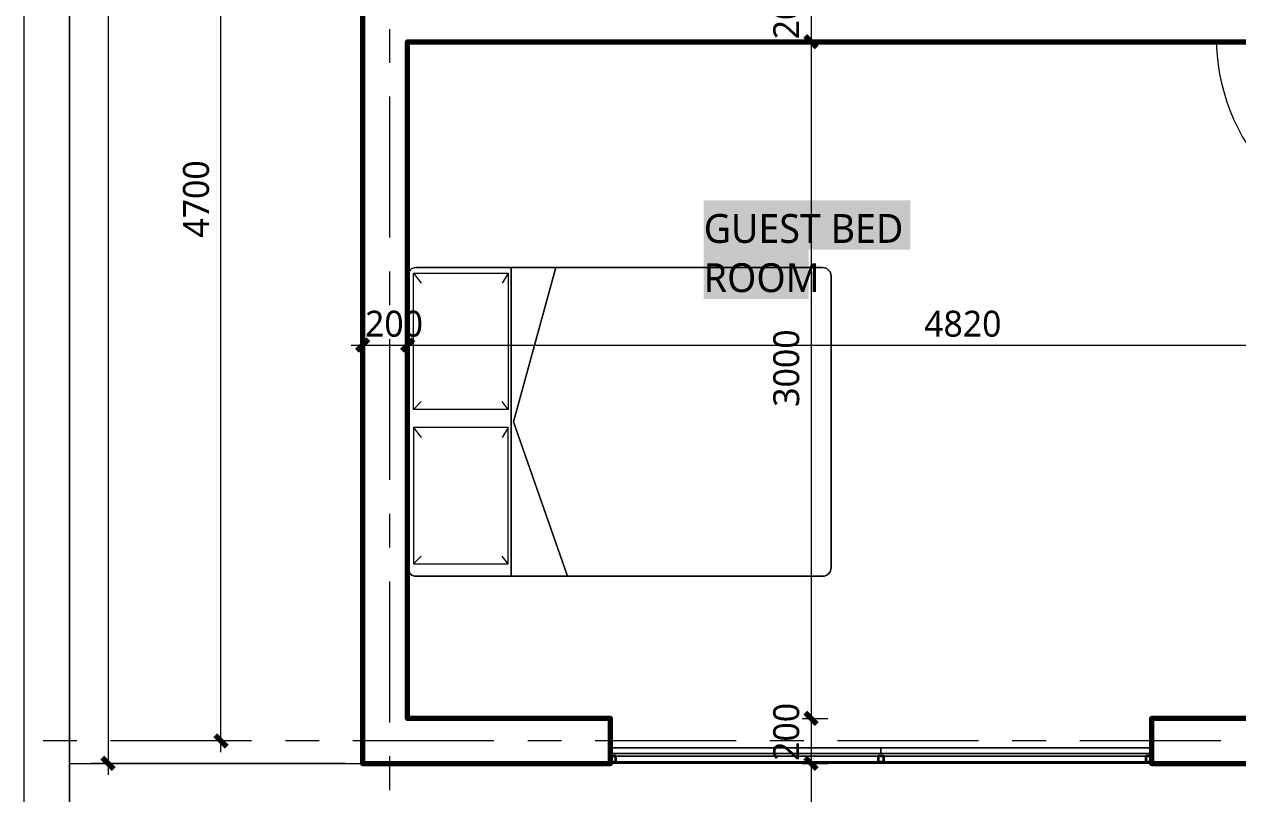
# Model space of a CAD drawing. Header units: millimetres. Extents: x 4711 to 63961, y 15357 to 39432.
# Drawn here: x 18711 to 24094, y 24811 to 28223 of the extents above; entities that cross this region are included whole.
import ezdxf

# ---------------------------------------------------------------- set-up
doc = ezdxf.new("R2010")
doc.units = ezdxf.units.MM
for name, color, linetype in [('A-OUTDOOR', 110, 'Continuous'), ('A-WALL', 240, 'Continuous'), ('DIM-Text', 176, 'Continuous'), ('Grid', 210, 'Continuous'), ('WINDOW-Doorr', 42, 'Continuous')]:
    doc.layers.add(name, color=color, linetype=linetype)
doc.styles.add('PDF Trebuchet MS', font='trebuc.ttf')

msp = doc.modelspace()

# ---------------------------------------------------------------- linework, layer by layer
at = {"lineweight": 70}
for points in [[(22226.4, 28119.8), (22201.4, 28144.8), (22176.4, 28169.8)], [(20236, 26824.4), (20211, 26799.4), (20186, 26774.4)], [(20436, 26824.4), (20411, 26799.4), (20386, 26774.4)], [(22226.4, 25119.8), (22201.4, 25144.8), (22176.4, 25169.8)], [(19558.2, 25069.8), (19583.2, 25044.8), (19608.2, 25019.8)], [(19108.2, 24919.8), (19083.2, 24944.8), (19058.2, 24969.8)], [(22226.4, 24919.8), (22201.4, 24944.8), (22176.4, 24969.8)]]:
    msp.add_lwpolyline(points, dxfattribs=at)
at = {"lineweight": 9}
for points in [[(22161.8, 28144.8), (22201.4, 28144.8), (22276.4, 28144.8)], [(20411, 25814.8), (20412.4, 25804.4), (20416.4, 25794.8), (20422.7, 25786.5), (20431, 25780.1), (20440.7, 25776.2), (20451, 25774.8), (20871, 25774.8), (20871, 27144.8), (20451, 27144.8), (20440.7, 27143.4), (20431, 27139.4), (20422.7, 27133.1), (20416.4, 27124.8), (20412.4, 27115.1), (20411, 27104.8), (20412.4, 27115.1), (20416.4, 27124.8), (20422.7, 27133.1), (20431, 27139.4), (20440.7, 27143.4), (20451, 27144.8), (20871, 27144.8), (20871, 25774.8), (21120.4, 25774.8), (20880.8, 26459.8), (21068.7, 27144.8), (20871, 27144.8), (21068.7, 27144.8), (20880.8, 26459.8), (21120.4, 25774.8), (20871, 25774.8), (20451, 25774.8), (20440.7, 25776.2), (20431, 25780.1), (20422.7, 25786.5), (20416.4, 25794.8), (20412.4, 25804.4), (20411, 25814.8), (20411, 27104.8)], [(20437.2, 27119.9), (20471, 27074.8)], [(20857.2, 27119.9), (20831, 27074.8)], [(20211, 26759.7), (20211, 26799.4), (20211, 26874.4)], [(20411, 26759.7), (20411, 26799.4), (20411, 26874.4)], [(20437.2, 26514.9), (20471, 26549.8)], [(20857.2, 26514.9), (20831, 26549.8)], [(20437.2, 26434.9), (20471, 26390)], [(20857.2, 26434.9), (20831, 26389.8)], [(20437.2, 25829.9), (20471, 25864.8)], [(20857.2, 25829.9), (20831, 25864.8)], [(22161.8, 25144.8), (22201.4, 25144.8), (22276.4, 25144.8)], [(19622.8, 25044.8), (19583.2, 25044.8), (19508.2, 25044.8)], [(21336, 24952.3), (21311, 24952.3)], [(21336, 24977.3), (22498.5, 24977.3)], [(22161.8, 24944.8), (22201.4, 24944.8), (22276.4, 24944.8)]]:
    msp.add_lwpolyline(points, dxfattribs=at)
at = {"color": 94, "lineweight": 9, "true_color": 0x00a600}
for points in [[(20211, 27944.2), (20211, 28094.2)], [(20211, 27644.2), (20211, 27794.2)], [(20211, 27344.2), (20211, 27494.2)], [(20211, 27044.2), (20211, 27194.2)], [(20211, 26744.2), (20211, 26894.2)], [(20211, 26444.2), (20211, 26594.2)], [(20211, 26144.2), (20211, 26294.2)], [(20211, 25844.2), (20211, 25994.2)], [(20211, 25544.2), (20211, 25694.2)], [(20211, 25244.2), (20211, 25394.2)], [(20211, 24944.2), (20211, 25094.2)]]:
    msp.add_lwpolyline(points, dxfattribs=at)
at = {"lineweight": 9}
for points in [[(20451, 25774.8), (20440.7, 25776.2), (20431, 25780.1), (20422.7, 25786.5), (20416.4, 25794.8), (20412.4, 25804.4), (20411, 25814.8), (20412.4, 25804.4), (20416.4, 25794.8), (20422.7, 25786.5), (20431, 25780.1), (20440.7, 25776.2), (20451, 25774.8), (22251, 25774.8), (22261.4, 25776.2), (22271, 25780.1), (22279.3, 25786.5), (22285.7, 25794.8), (22289.7, 25804.4), (22291, 25814.8), (22291, 27104.8), (22289.7, 27115.1), (22285.7, 27124.8), (22279.3, 27133.1), (22271, 27139.4), (22261.4, 27143.4), (22251, 27144.8), (20451, 27144.8), (20440.7, 27143.4), (20431, 27139.4), (20422.7, 27133.1), (20416.4, 27124.8), (20412.4, 27115.1), (20411, 27104.8), (20412.4, 27115.1), (20416.4, 27124.8), (20422.7, 27133.1), (20431, 27139.4), (20440.7, 27143.4), (20451, 27144.8), (22251, 27144.8), (22261.4, 27143.4), (22271, 27139.4), (22279.3, 27133.1), (22285.7, 27124.8), (22289.7, 27115.1), (22291, 27104.8), (22291, 25814.8), (22289.7, 25804.4), (22285.7, 25794.8), (22279.3, 25786.5), (22271, 25780.1), (22261.4, 25776.2), (22251, 25774.8)], [(20857.2, 27119.9), (20857.2, 26514.9), (20437.2, 26514.9), (20437.2, 27119.9)], [(20437.2, 26434.9), (20437.2, 25829.9), (20857.2, 25829.9), (20857.2, 26434.9)], [(21311, 25014.3), (22511, 25014.3)], [(21311, 24989.3), (22511, 24989.3)], [(22511, 25014.3), (23711, 25014.3)], [(22511, 24989.3), (23711, 24989.3)], [(21336, 24977.3), (22498.5, 24977.3)], [(21336, 24952.3), (22498.5, 24952.3)]]:
    msp.add_lwpolyline(points, close=True, dxfattribs=at)
at = {"lineweight": 35}
msp.add_lwpolyline([(22498.5, 24952.3), (22523.5, 24952.3), (22523.5, 24977.3), (22498.5, 24977.3)], close=True, dxfattribs=at)
at = {"lineweight": 9, "transparency": 33554559}
for points in [[(21725.1, 27441.8), (22641.2, 27441.8), (21725.1, 27223.5), (22641.2, 27223.5)], [(21725.1, 27223.5), (22191.4, 27223.5), (21725.1, 27005.2), (22191.4, 27005.2)]]:
    msp.add_solid(points, dxfattribs=at)
at = {"layer": 'A-OUTDOOR', "lineweight": 9}
for points in [[(24531, 24144.8), (18911, 24144.8), (18911, 24944.8), (20211, 24944.8)], [(20136, 24944.8), (19083.2, 24944.8), (19008.2, 24944.8)]]:
    msp.add_lwpolyline(points, dxfattribs=at)
at = {"layer": 'A-WALL', "lineweight": 9}
msp.add_lwpolyline([(34396.3, 18319.2), (38356.3, 18319.2), (18711, 18319.2), (18711, 38319.2), (38511, 38319.2), (38511, 33119.2)], dxfattribs=at)
at = {"layer": 'A-WALL', "lineweight": 18}
for points in [[(38311, 18419.2), (38311, 18519.2), (37811, 18519.2), (37811, 18319.2), (33111, 18319.2), (33111, 18519.2), (18911, 18519.2), (18911, 38119.2), (18911, 24144.8), (18911, 18519.2), (24831, 18519.2), (24831, 19585.4), (23692.7, 19585.4)], [(37999, 33456.7), (38011, 33456.7), (37999, 33456.7), (37999, 33444.8), (34711, 33444.8), (34711, 29977.9), (33211, 29977.9), (33211, 24944.8), (30111, 24944.8), (30111, 23544.8), (25431, 23544.8), (25431, 24944.8), (20211, 24944.8), (20211, 36819.2), (33211, 36819.2), (33211, 37856.7), (37999, 37856.7)]]:
    msp.add_lwpolyline(points, dxfattribs=at)
at = {"layer": 'A-WALL', "lineweight": 70}
msp.add_lwpolyline([(20331, 30544.8), (20211, 30544.8), (20211, 24944.8), (20411, 24944.8), (21311, 24944.8), (21311, 25144.8), (20411, 25144.8), (20411, 28144.8), (25231, 28144.8), (25231, 25144.8), (23711, 25144.8), (23711, 24944.8), (28661, 24944.8), (28661, 25144.8), (25431, 25144.8), (25431, 29913.6), (25231, 29913.6), (25231, 28344.8), (23731, 28344.8), (23731, 36619.2), (25211.5, 36619.2), (25211.5, 32944.8), (25411.5, 32944.8), (25411.5, 36619.2)], dxfattribs=at)
at = {"layer": 'DIM-Text', "lineweight": 9}
for points in [[(19083.2, 36869.2), (19083.2, 24894.8)], [(22201.4, 36869.2), (22201.4, 36619.2), (22201.4, 32344.8), (22201.4, 32144.8), (22201.4, 30144.8), (22201.4, 29944.8), (22201.4, 28344.8), (22201.4, 28144.8), (22201.4, 25144.8), (22201.4, 24944.8), (22201.4, 24144.8), (22201.4, 23444.8), (22201.4, 18985.4), (22201.4, 18269.2)], [(19583.2, 24994.8), (19583.2, 29744.8), (19583.2, 32944.8), (19583.2, 36774.8)], [(20161, 26799.4), (20411, 26799.4), (25231, 26799.4), (25431, 26799.4), (33011, 26799.4), (33211, 26799.4), (38411, 26799.4), (38661, 26799.4)]]:
    msp.add_lwpolyline(points, dxfattribs=at)
at = {"layer": 'Grid', "lineweight": 9}
for points in [[(20331, 28202.1), (20331, 28052.1)], [(20331, 27902.1), (20331, 27277.1)], [(20331, 27127.1), (20331, 26977.1)], [(20331, 26827.1), (20331, 26202.1)], [(20331, 26052.1), (20331, 25902.1)], [(20331, 25752.1), (20331, 25127.1)], [(18944.2, 25044.8), (18794.2, 25044.8)], [(19719.2, 25044.8), (19094.2, 25044.8)], [(20019.2, 25044.8), (19869.2, 25044.8)], [(20794.2, 25044.8), (20169.2, 25044.8)], [(21094.2, 25044.8), (20944.2, 25044.8)], [(21869.2, 25044.8), (21244.2, 25044.8)], [(22169.2, 25044.8), (22019.2, 25044.8)], [(22944.2, 25044.8), (22319.2, 25044.8)], [(23244.2, 25044.8), (23094.2, 25044.8)], [(24019.2, 25044.8), (23394.2, 25044.8)], [(20331, 24977.1), (20331, 24827.1)]]:
    msp.add_lwpolyline(points, dxfattribs=at)
at = {"layer": 'WINDOW-Doorr', "lineweight": 18}
for points in [[(21311, 24989.3), (22511, 24989.3), (22511, 25014.3), (21311, 25014.3)], [(22511, 24989.3), (23711, 24989.3), (23711, 25014.3), (22511, 25014.3)]]:
    msp.add_lwpolyline(points, close=True, dxfattribs=at)
at = {"layer": 'WINDOW-Doorr', "lineweight": 35}
for points in [[(21311, 24952.3), (21336, 24952.3), (21336, 24977.3), (21311, 24977.3)], [(23686, 24952.3), (23711, 24952.3), (23711, 24977.3), (23686, 24977.3)]]:
    msp.add_lwpolyline(points, close=True, dxfattribs=at)
at = {"layer": 'WINDOW-Doorr', "lineweight": 9}
for points in [[(21311, 24977.3), (21336, 24977.3)], [(21336, 24952.3), (21336, 24977.3)], [(21336, 24977.3), (22498.5, 24977.3)], [(23711, 24952.3), (23686, 24952.3), (22523.5, 24952.3), (23686, 24952.3), (23686, 24977.3), (22523.5, 24977.3), (23686, 24977.3), (23711, 24977.3)]]:
    msp.add_lwpolyline(points, dxfattribs=at)
for points in [[(22523.5, 24977.3), (22498.5, 24977.3), (22498.5, 24952.3), (21336, 24952.3), (22498.5, 24952.3), (22523.5, 24952.3)], [(22523.5, 24977.3), (23686, 24977.3)], [(23686, 24952.3), (22523.5, 24952.3)]]:
    msp.add_lwpolyline(points, close=True, dxfattribs=at)
msp.add_arc((24896.3, 28167.5), 897.7, 181.4483, 270.0612, dxfattribs=at)

# ---------------------------------------------------------------- texts
at = {"layer": 'DIM-Text', "char_height": 115.11, "attachment_point": 7, "rotation": 90, "style": 'PDF Trebuchet MS'}
for s, insert in [('200', (22150.2, 28156.3)), ('4700', (19531.9, 27276.8)), ('3000', (22150.2, 26526.8)), ('200', (22150.2, 24956.3))]:
    msp.add_mtext(s, dxfattribs=dict(at, insert=insert))
at = {"layer": 'DIM-Text', "attachment_point": 7, "style": 'PDF Trebuchet MS'}
for s, insert, char_height in [('GUEST BED', (21725.1, 27251.8), 127.9), ('ROOM', (21725.1, 27033.5), 127.9), ('200', (20222.6, 26836), 115.11), ('4820', (22703.1, 26836), 115.11)]:
    msp.add_mtext(s, dxfattribs=dict(at, insert=insert, char_height=char_height))

doc.saveas('drawing.dxf')
